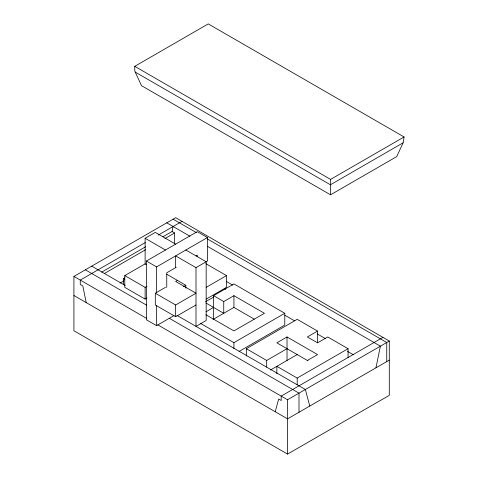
<?xml version="1.0" encoding="UTF-8"?>
<svg xmlns="http://www.w3.org/2000/svg" width="478" height="478" viewBox="0 0 478 478"><rect width="100%" height="100%" fill="white"/><g stroke="black" fill="none" stroke-linecap="round" stroke-linejoin="round"><path stroke-width="0.72" d="M163.04 236.718L172.086 231.501L173.108 226.5M403.115 142.803L404.083 136.965L208.247 23.9L134.754 66.328L134.754 70.738L135.208 72.07L141.524 85.682L330.543 194.809L396.71 156.611L403.115 142.803L330.585 184.681L330.543 194.809M375.959 367.821L380.386 346.174L207.344 246.272M275.244 411.755L278.656 399.034L281.195 400.504L281.195 396.101L382.932 337.366M73.917 276.427L175.653 217.693L389.289 341.035L389.289 395.366L287.553 454.1L73.917 330.758L73.917 276.427L146.818 318.515M145.127 264.298L145.127 238.271L155.302 232.398L175.647 244.144M145.294 242.561L80.274 280.096L80.274 284.506L82.819 285.969L86.225 302.622M158.23 235.092L182.01 221.362M101.683 272.143L145.605 246.785M104.228 273.613L145.563 249.749M164.94 238.558L174.625 232.965L174.625 243.439M173.962 315.605L156.575 325.643L146.399 319.77L146.399 261.036L197.265 231.669L207.44 237.542L207.44 261.036L195.998 267.638L175.647 255.891L175.647 267.638M147.039 297.991L145.127 299.097L124.782 287.35L124.782 275.603L145.127 263.856L146.399 264.585M123.515 284.506L123.515 278.632L124.782 277.897M120.026 283.113L123.88 280.885M146.399 261.036L156.575 266.909L207.44 237.542M176.286 267.274L166.75 272.783L166.75 287.463M195.998 255.891L197.265 255.162L197.265 256.626M134.754 66.328L330.585 179.393L404.083 136.965M124.782 275.603L145.127 287.35L147.039 286.244M195.998 304.97L175.647 316.717L155.302 304.97L155.302 293.223L165.478 287.35M177.559 280.371L175.647 281.476L195.998 293.223L175.647 304.97L155.302 293.223M183.277 286.728L185.823 285.264L185.823 288.198M206.167 287.35L226.518 275.603L226.518 287.35L206.167 299.097M213.57 319.167L213.57 295.673L233.921 283.926L284.786 313.293L284.786 325.04L239.072 351.432M205.534 301.755L213.797 296.987M205.94 311.823L213.57 307.42M213.57 295.673L223.746 301.546L233.921 295.673L264.442 313.293L233.921 330.913L205.94 314.763M212.937 319.531L233.921 307.42L254.266 319.167M200.437 323.331L233.921 342.66L284.786 313.293M246.331 356.05L246.331 348.707L297.197 319.34L317.541 331.087L317.541 342.834L327.717 336.96L348.062 348.707L348.062 357.52M307.372 360.454L317.541 354.58L287.021 336.96L276.852 342.834L308.005 360.824M246.331 348.707L266.676 360.454L287.021 348.707M317.541 331.087L307.372 336.96L317.541 342.834M270.494 370.002L297.197 354.58M276.852 373.671L276.852 366.327L297.197 378.074L348.062 348.707M157.8 324.855L287.553 399.769L389.289 341.035M389.289 360.125L287.553 418.859L73.917 295.518M135.208 72.07L330.543 184.849M173.108 219.163L196.261 232.529M207.243 238.869L386.744 342.505L386.744 361.595M166.75 222.832L189.903 236.204M172.086 231.501L174.625 232.965M185.823 250.018L206.167 261.765L206.167 320.505L195.998 326.378L195.998 267.638M205.91 263.707L226.518 275.603M226.237 281.381L232.69 285.109M284.942 315.277L294.621 320.863M317.201 333.895L325.584 338.741M347.518 351.402L353.326 354.754M145.127 238.271L165.478 250.018M166.75 274.247L185.823 285.264M205.94 303.016L223.746 313.293L223.746 301.546M123.515 278.632L124.782 279.367M91.722 266.15L125.212 285.486M176.92 315.366L305.358 389.492L309.786 406.025M85.365 269.819L146.632 305.197M169.248 318.252L299.001 393.161L299.001 412.251M330.585 179.393L330.585 184.681M297.197 378.074L297.197 384.682M287.553 399.769L287.553 454.1M287.021 336.96L287.021 360.454M266.676 360.454L266.676 367.062M233.921 295.673L233.921 307.42M233.921 342.66L233.921 348.534M225.246 288.174L225.246 289.644M175.647 304.97L175.647 316.717M156.575 266.909L156.575 292.93M156.575 305.567L156.575 325.643M145.127 287.35L145.127 299.097"/></g></svg>
